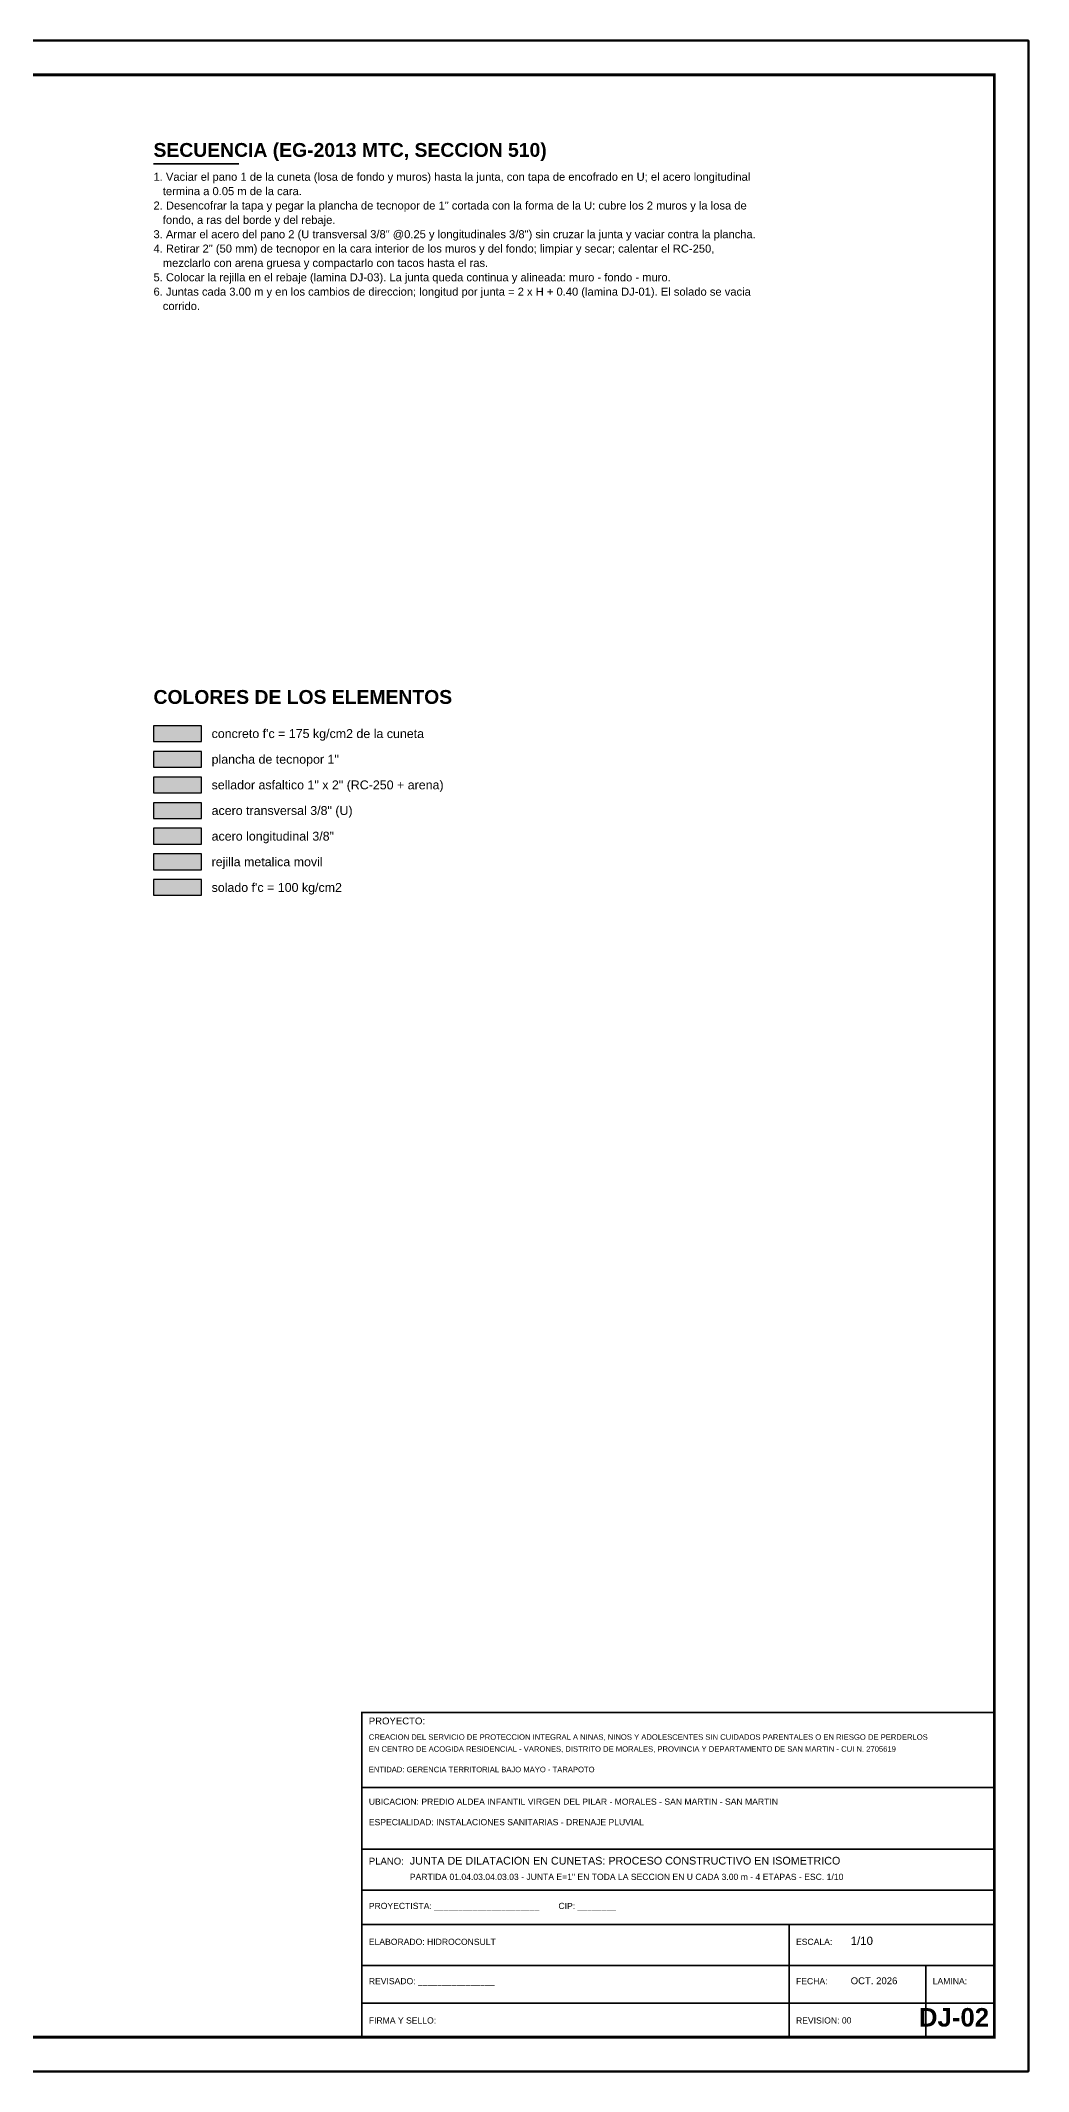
# Model space of a CAD drawing. Header units: metres. Extents: x 0 to 28.4, y 0 to 5.9.
# Drawn here: x 15.52 to 18.41, y 0 to 5.94 of the extents above; entities that cross this region are included whole.
import ezdxf
from ezdxf.enums import TextEntityAlignment as Align

# ---------------------------------------------------------------- set-up
doc = ezdxf.new("R2010")
doc.units = ezdxf.units.M
doc.header["$LTSCALE"] = 0.25
for name, color, linetype in [('LEYENDA', 7, 'CONTINUOUS'), ('ROTULO-TEXTO', 7, 'CONTINUOUS'), ('TEXTOS-NOTAS', 7, 'CONTINUOUS')]:
    doc.layers.add(name, color=color, linetype=linetype)
for name, color, linetype, lineweight in [('MARCO', 7, 'CONTINUOUS', 50), ('ROTULO', 7, 'CONTINUOUS', 35), ('TITULOS', 160, 'CONTINUOUS', 35)]:
    doc.layers.add(name, color=color, linetype=linetype, lineweight=lineweight)
doc.styles.get("Standard").update_dxf_attribs({"font": 'arial.ttf'})
doc.styles.add('TITULOS', font='arialbd.ttf')

msp = doc.modelspace()

# ---------------------------------------------------------------- linework, layer by layer
at = {"layer": 'LEYENDA'}
for points in [[(15.85, 3.89), (15.99, 3.89), (15.99, 3.936), (15.85, 3.936)], [(15.85, 3.815), (15.99, 3.815), (15.99, 3.861), (15.85, 3.861)], [(15.85, 3.74), (15.99, 3.74), (15.99, 3.786), (15.85, 3.786)], [(15.85, 3.665), (15.99, 3.665), (15.99, 3.711), (15.85, 3.711)], [(15.85, 3.59), (15.99, 3.59), (15.99, 3.636), (15.85, 3.636)], [(15.85, 3.515), (15.99, 3.515), (15.99, 3.561), (15.85, 3.561)], [(15.85, 3.44), (15.99, 3.44), (15.99, 3.486), (15.85, 3.486)]]:
    msp.add_lwpolyline(points, close=True, dxfattribs=at)
at = {"layer": 'LEYENDA', "true_color": 0xcdcdc8}
msp.add_solid([(15.85, 3.89), (15.99, 3.89), (15.85, 3.936), (15.99, 3.936)], dxfattribs=at)
at = {"layer": 'LEYENDA', "true_color": 0xf6f6ee}
msp.add_solid([(15.85, 3.815), (15.99, 3.815), (15.85, 3.861), (15.99, 3.861)], dxfattribs=at)
at = {"layer": 'LEYENDA', "true_color": 0x282828}
msp.add_solid([(15.85, 3.74), (15.99, 3.74), (15.85, 3.786), (15.99, 3.786)], dxfattribs=at)
at = {"layer": 'LEYENDA', "true_color": 0xc82d2d}
msp.add_solid([(15.85, 3.665), (15.99, 3.665), (15.85, 3.711), (15.99, 3.711)], dxfattribs=at)
at = {"layer": 'LEYENDA', "true_color": 0x2846c8}
msp.add_solid([(15.85, 3.59), (15.99, 3.59), (15.85, 3.636), (15.99, 3.636)], dxfattribs=at)
at = {"layer": 'LEYENDA', "true_color": 0x5c6878}
msp.add_solid([(15.85, 3.515), (15.99, 3.515), (15.85, 3.561), (15.99, 3.561)], dxfattribs=at)
at = {"layer": 'LEYENDA', "true_color": 0xaaa498}
msp.add_solid([(15.85, 3.44), (15.99, 3.44), (15.85, 3.486), (15.99, 3.486)], dxfattribs=at)
at = {"layer": 'MARCO'}
msp.add_lwpolyline([(10, 0), (18.41, 0), (18.41, 5.94), (10, 5.94)], close=True, dxfattribs=at)
at = {"layer": 'MARCO', "const_width": 0.008}
msp.add_lwpolyline([(10.25, 0.1), (18.31, 0.1), (18.31, 5.84), (10.25, 5.84)], close=True, dxfattribs=at)
at = {"layer": 'ROTULO'}
for p, q in [((16.46, 0.83), (18.31, 0.83)), ((16.46, 0.65), (18.31, 0.65)), ((16.46, 0.53), (18.31, 0.53)), ((16.46, 0.43), (18.31, 0.43)), ((17.71, 0.43), (17.71, 0.1)), ((16.46, 0.31), (18.31, 0.31)), ((18.11, 0.31), (18.11, 0.1)), ((16.46, 0.2), (18.31, 0.2))]:
    msp.add_line(p, q, dxfattribs=at)
at = {"layer": 'ROTULO', "const_width": 0.005}
msp.add_lwpolyline([(16.46, 0.1), (18.31, 0.1), (18.31, 1.05), (16.46, 1.05)], close=True, dxfattribs=at)
at = {"layer": 'TITULOS'}
msp.add_line((15.85, 5.58), (16.1, 5.58), dxfattribs=at)

# ---------------------------------------------------------------- texts
at = {"layer": 'LEYENDA'}
for s, p in [("concreto f'c = 175 kg/cm2 de la cuneta", (16.02, 3.913)), ('plancha de tecnopor 1"', (16.02, 3.838)), ('sellador asfaltico 1" x 2" (RC-250 + arena)', (16.02, 3.763)), ('acero transversal 3/8" (U)', (16.02, 3.688)), ('acero longitudinal 3/8"', (16.02, 3.613)), ('rejilla metalica movil', (16.02, 3.538)), ("solado f'c = 100 kg/cm2", (16.02, 3.463))]:
    msp.add_text(s, height=0.026, dxfattribs=at).set_placement(p, align=Align.MIDDLE_LEFT)
at = {"layer": 'ROTULO-TEXTO'}
for s, height, p in [('PROYECTO:', 0.02, (16.48, 1.015)), ('CREACION DEL SERVICIO DE PROTECCION INTEGRAL A NINAS, NINOS Y ADOLESCENTES SIN CUIDADOS PARENTALES O EN RIESGO DE PERDERLOS', 0.016, (16.48, 0.97)), ('EN CENTRO DE ACOGIDA RESIDENCIAL - VARONES, DISTRITO DE MORALES, PROVINCIA Y DEPARTAMENTO DE SAN MARTIN - CUI N. 2705619', 0.016, (16.48, 0.935)), ('ENTIDAD: GERENCIA TERRITORIAL BAJO MAYO - TARAPOTO', 0.016, (16.48, 0.875)), ('UBICACION: PREDIO ALDEA INFANTIL VIRGEN DEL PILAR - MORALES - SAN MARTIN - SAN MARTIN', 0.018, (16.48, 0.78)), ('ESPECIALIDAD: INSTALACIONES SANITARIAS - DRENAJE PLUVIAL', 0.018, (16.48, 0.72)), ('PLANO:', 0.02, (16.48, 0.605)), ('JUNTA DE DILATACION EN CUNETAS: PROCESO CONSTRUCTIVO EN ISOMETRICO', 0.022545, (16.6, 0.605)), ('PARTIDA 01.04.03.04.03.03 - JUNTA E=1" EN TODA LA SECCION EN U CADA 3.00 m - 4 ETAPAS - ESC. 1/10', 0.018, (16.6, 0.56)), ('PROYECTISTA: ______________________        CIP: ________', 0.018, (16.48, 0.475)), ('ELABORADO: HIDROCONSULT', 0.018, (16.48, 0.37)), ('ESCALA:', 0.018, (17.73, 0.37)), ('1/10', 0.024, (17.89, 0.37)), ('REVISADO: ________________', 0.018, (16.48, 0.255)), ('FECHA:', 0.018, (17.73, 0.255)), ('OCT. 2026', 0.02, (17.89, 0.255)), ('LAMINA:', 0.018, (18.13, 0.255)), ('FIRMA Y SELLO:', 0.018, (16.48, 0.14)), ('REVISION: 00', 0.018, (17.73, 0.14))]:
    msp.add_text(s, height=height, dxfattribs=at).set_placement(p)
at = {"layer": 'TEXTOS-NOTAS'}
for s, p in [('1. Vaciar el pano 1 de la cuneta (losa de fondo y muros) hasta la junta, con tapa de encofrado en U; el acero longitudinal', (15.85, 5.53)), ('2. Desencofrar la tapa y pegar la plancha de tecnopor de 1" cortada con la forma de la U: cubre los 2 muros y la losa de', (15.85, 5.446)), ('   termina a 0.05 m de la cara.', (15.85, 5.488)), ('   fondo, a ras del borde y del rebaje.', (15.85, 5.404)), ('3. Armar el acero del pano 2 (U transversal 3/8" @0.25 y longitudinales 3/8") sin cruzar la junta y vaciar contra la plancha.', (15.85, 5.362)), ('4. Retirar 2" (50 mm) de tecnopor en la cara interior de los muros y del fondo; limpiar y secar; calentar el RC-250,', (15.85, 5.32)), ('   mezclarlo con arena gruesa y compactarlo con tacos hasta el ras.', (15.85, 5.278)), ('5. Colocar la rejilla en el rebaje (lamina DJ-03). La junta queda continua y alineada: muro - fondo - muro.', (15.85, 5.236)), ('6. Juntas cada 3.00 m y en los cambios de direccion; longitud por junta = 2 x H + 0.40 (lamina DJ-01). El solado se vacia', (15.85, 5.194)), ('   corrido.', (15.85, 5.152))]:
    msp.add_text(s, height=0.0234, dxfattribs=at).set_placement(p)
at = {"layer": 'TITULOS', "style": 'TITULOS'}
for s, p in [('SECUENCIA (EG-2013 MTC, SECCION 510)', (15.85, 5.6)), ('COLORES DE LOS ELEMENTOS', (15.85, 4))]:
    msp.add_text(s, height=0.0405, dxfattribs=at).set_placement(p)
msp.add_text('DJ-02', height=0.054, dxfattribs=at).set_placement((18.295, 0.115), align=Align.BOTTOM_RIGHT)

doc.saveas('drawing.dxf')
